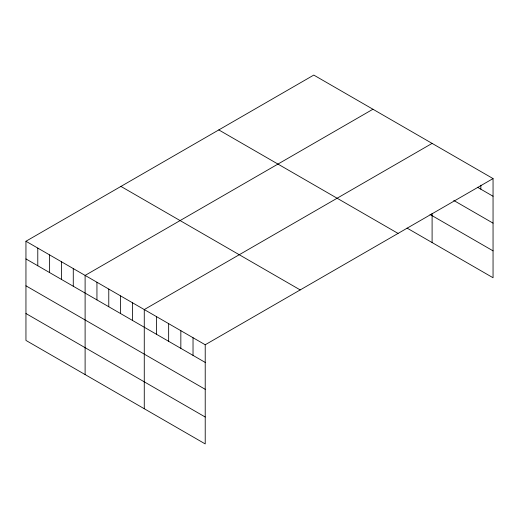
<?xml version="1.0" encoding="UTF-8"?>
<svg xmlns="http://www.w3.org/2000/svg" width="519" height="519" viewBox="0 0 519 519"><rect width="100%" height="100%" fill="white"/><g stroke="black" fill="none" stroke-linecap="round" stroke-linejoin="round"><path stroke-width="0.78" d="M493.05 178.581L205.219 344.759L205.219 443.92L25.95 340.419L25.95 241.257L313.781 75.08L493.05 178.581L493.05 277.743L407.039 228.088M372.94 109.237L85.11 275.414L85.11 374.569M432.1 143.393L144.269 309.571L144.269 408.725M477.474 187.255L493.05 196.247M453.768 200.464L493.05 223.144M430.011 214.451L493.05 250.852M218.797 129.919L398.067 233.42M120.933 186.418L300.203 289.92M25.95 241.257L205.219 344.759M25.95 258.923L205.219 362.424M25.95 285.813L205.219 389.315M25.95 313.521L205.219 417.023M480.86 185.192L480.86 189.208M432.1 213.348L432.1 242.548M193.029 337.72L193.029 355.385M180.839 330.681L180.839 348.346M168.649 323.648L168.649 341.307M156.459 316.609L156.459 334.275M132.436 302.739L132.436 320.405M120.603 295.908L120.603 313.573M108.776 289.077L108.776 306.742M96.943 282.245L96.943 299.911M73.276 268.583L73.276 286.248M61.443 261.751L61.443 279.417M49.616 254.92L49.616 272.585M37.783 248.088L37.783 265.754"/></g></svg>
